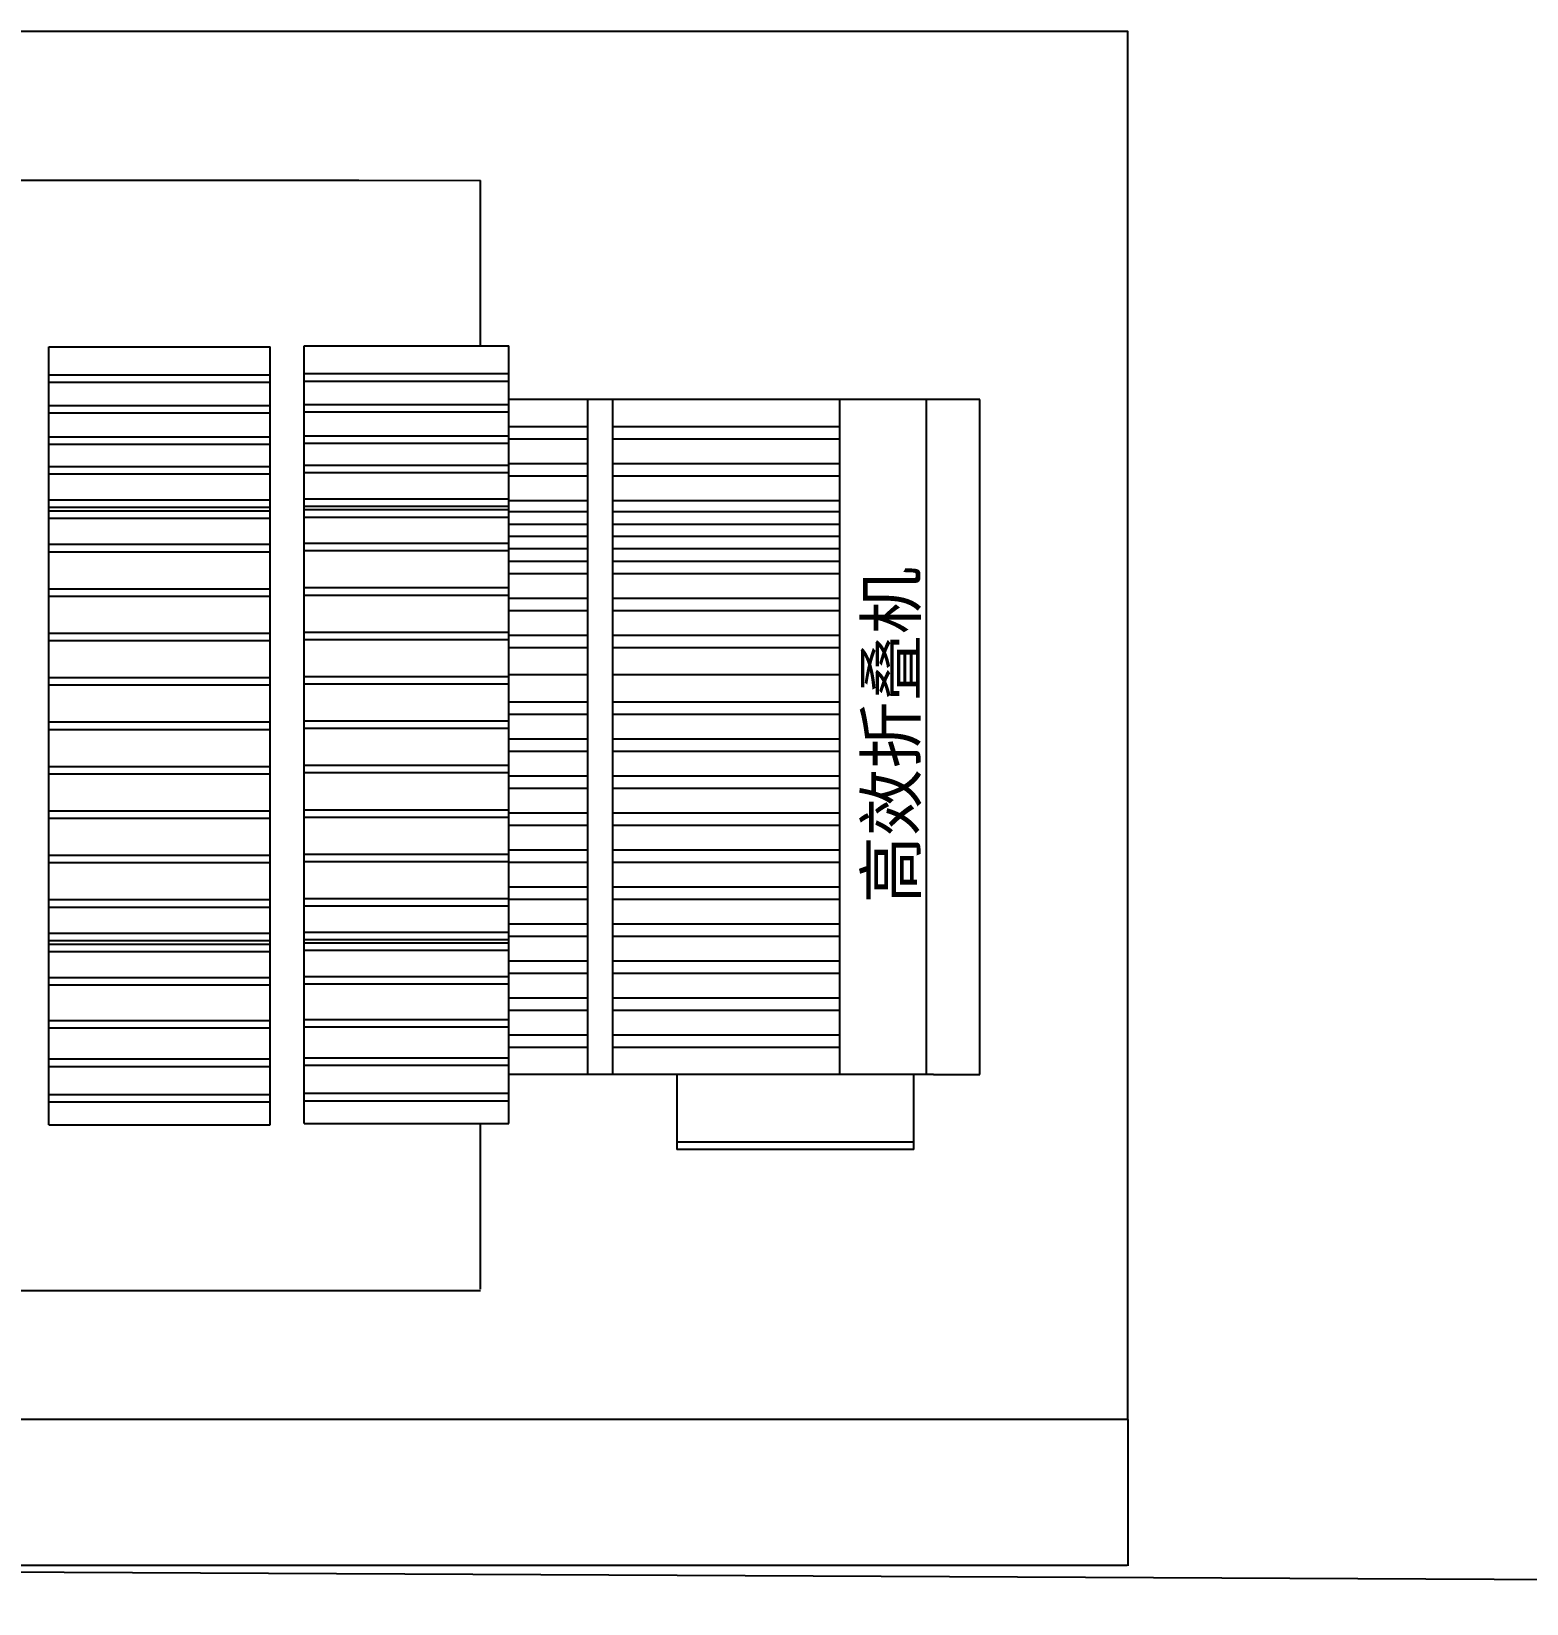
# Model space of a CAD drawing. Header units: millimetres. Extents: x 8553 to 64453, y 11523 to 72084.
# Drawn here: x 36594 to 41441, y 18143 to 23240 of the extents above; entities that cross this region are included whole.
import ezdxf

# ---------------------------------------------------------------- set-up
doc = ezdxf.new("R2010")
doc.units = ezdxf.units.MM
doc.header["$PDMODE"] = 35
for name, color, linetype in [('font_grey', 254, 'Continuous'), ('green', 122, 'Continuous'), ('grey', 254, 'Continuous'), ('tube_Ele', 50, 'Continuous')]:
    doc.layers.add(name, color=color, linetype=linetype)
doc.styles.get("Standard").update_dxf_attribs({"font": 'arial.ttf', "height": 150})
doc.dimstyles.new('ISO-25', dxfattribs={"dimtxt": 2.5, "dimasz": 2.5, "dimexe": 1.25, "dimexo": 0.625, "dimtad": 1, "dimtxsty": 'Standard', "dimcen": 2.5, "dimadec": 0, "dimazin": 0, "dimtfac": 1, "dimtmove": 0, "dimatfit": 3, "dimfxl": 0, "dimarcsym": 0})

# ---------------------------------------------------------------- blocks, each defined once
blk = doc.blocks.new('*D22')
at = {"layer": 'Defpoints', "color": 0, "transparency": 16777216}
for p in [(31738.1, 18740), (40148.1, 18740), (31738.1, 18266.2)]:
    blk.add_point(p, dxfattribs=at)
at = {"layer": 'font_grey', "color": 0, "lineweight": -2, "transparency": 16777216}
for p, q in [((31738.1, 18739.4), (31738.1, 18264.9)), ((40148.1, 18739.4), (40148.1, 18264.9)), ((40145.6, 18266.2), (31740.6, 18266.2))]:
    blk.add_line(p, q, dxfattribs=at)
at = {"layer": 'font_grey', "color": 0, "transparency": 16777216}
for points in [[(31740.6, 18266.6), (31740.6, 18265.8), (31738.1, 18266.2)], [(40145.6, 18266.6), (40145.6, 18265.8), (40148.1, 18266.2)]]:
    blk.add_solid(points, dxfattribs=at)
at = {"layer": 'font_grey', "color": 0, "transparency": 16777216, "insert": (35943.1, 18343.4), "char_height": 150, "attachment_point": 5}
blk.add_mtext('8410', dxfattribs=at)

msp = doc.modelspace()

# ---------------------------------------------------------------- linework, layer by layer
at = {"layer": 'green', "color": 1}
msp.add_lwpolyline([(40148.115, 18739.984), (40148.115, 23239.984), (31738.115, 23239.984), (31738.115, 18739.984)], close=True, dxfattribs=at)
at = {"layer": 'grey'}
for p, q in [((35629.094, 22758.072), (37655.15, 22758.072)), ((37655.15, 22758.072), (38049.949, 22756.872)), ((38049.949, 22220.472), (38049.949, 22756.872)), ((36650.362, 19695.272), (36650.362, 22216.872)), ((36650.362, 22216.872), (37367.466, 22216.872)), ((37367.466, 19695.272), (37367.466, 22216.872)), ((37477.692, 19698.872), (37477.692, 22220.472)), ((37477.692, 22220.472), (38141.895, 22220.472)), ((38141.895, 19698.872), (38141.895, 22220.472)), ((36650.362, 22126.797), (37367.466, 22126.797)), ((37477.692, 22130.396), (38141.895, 22130.396)), ((36650.362, 22102.797), (37367.466, 22102.797)), ((37367.466, 19815.272), (37367.466, 22096.872)), ((37477.692, 22106.396), (38141.895, 22106.396)), ((36650.362, 22027.322), (37367.466, 22027.322)), ((37477.692, 22030.921), (38141.895, 22030.921)), ((39494.255, 22046.88), (38141.895, 22046.88)), ((38396.816, 22046.88), (38396.816, 19858.48)), ((38477.176, 22046.88), (38477.176, 19858.48)), ((39214.255, 19858.48), (39214.255, 22046.88)), ((39518.255, 22046.88), (39454.255, 22046.88)), ((39494.255, 22046.88), (39494.255, 19858.48)), ((39667.855, 22046.88), (39518.255, 22046.88)), ((39667.855, 19858.48), (39667.855, 22046.88)), ((36650.362, 22003.322), (37367.466, 22003.322)), ((37477.692, 22006.921), (38141.895, 22006.921)), ((36650.362, 21925.488), (37367.466, 21925.488)), ((37477.692, 21929.088), (38141.895, 21929.088)), ((38141.895, 21959.213), (38396.816, 21959.213)), ((38141.895, 21919.213), (38396.816, 21919.213)), ((38477.176, 21959.213), (39214.255, 21959.213)), ((38477.176, 21919.213), (39214.255, 21919.213)), ((36650.362, 21901.488), (37367.466, 21901.488)), ((37477.692, 21905.088), (38141.895, 21905.088)), ((36650.362, 21829.866), (37367.466, 21829.866)), ((37477.692, 21833.466), (38141.895, 21833.466)), ((38141.895, 21839.213), (38396.816, 21839.213)), ((38477.176, 21839.213), (39214.255, 21839.213)), ((36650.362, 21805.866), (37367.466, 21805.866)), ((37477.692, 21809.466), (38141.895, 21809.466)), ((38141.895, 21799.213), (38396.816, 21799.213)), ((38477.176, 21799.213), (39214.255, 21799.213)), ((36650.362, 21721.066), (37367.466, 21721.066)), ((36650.362, 21721.066), (37367.466, 21721.066)), ((36650.362, 21721.066), (37367.466, 21721.066)), ((36650.362, 21721.066), (37367.466, 21721.066)), ((37477.692, 21724.666), (38141.895, 21724.666)), ((37477.692, 21724.666), (38141.895, 21724.666)), ((37477.692, 21724.666), (38141.895, 21724.666)), ((37477.692, 21724.666), (38141.895, 21724.666)), ((38141.895, 21719.213), (38396.816, 21719.213)), ((38141.895, 21719.213), (38396.816, 21719.213)), ((38477.176, 21719.213), (39214.255, 21719.213)), ((38477.176, 21719.213), (39214.255, 21719.213)), ((36650.362, 21697.066), (37367.466, 21697.066)), ((36650.362, 21697.066), (37367.466, 21697.066)), ((36650.362, 21697.066), (37367.466, 21697.066)), ((36650.362, 21697.066), (37367.466, 21697.066)), ((36650.362, 21685.866), (37367.466, 21685.866)), ((36650.362, 21685.866), (37367.466, 21685.866)), ((36650.362, 21685.866), (37367.466, 21685.866)), ((37477.692, 21700.666), (38141.895, 21700.666)), ((37477.692, 21700.666), (38141.895, 21700.666)), ((37477.692, 21700.666), (38141.895, 21700.666)), ((37477.692, 21700.666), (38141.895, 21700.666)), ((37477.692, 21689.466), (38141.895, 21689.466)), ((37477.692, 21689.466), (38141.895, 21689.466)), ((37477.692, 21689.466), (38141.895, 21689.466)), ((37477.692, 21665.466), (38141.895, 21665.466)), ((37477.692, 21665.466), (38141.895, 21665.466)), ((37477.692, 21665.466), (38141.895, 21665.466)), ((38141.895, 21683.133), (38396.816, 21683.133)), ((38477.176, 21683.133), (39214.255, 21683.133)), ((36650.362, 21661.866), (37367.466, 21661.866)), ((36650.362, 21661.866), (37367.466, 21661.866)), ((36650.362, 21661.866), (37367.466, 21661.866)), ((38141.895, 21642.813), (38396.816, 21642.813)), ((38477.176, 21642.813), (39214.255, 21642.813)), ((36650.362, 21577.066), (37367.466, 21577.066)), ((36650.362, 21577.066), (37367.466, 21577.066)), ((36650.362, 21577.066), (37367.466, 21577.066)), ((37477.692, 21580.666), (38141.895, 21580.666)), ((37477.692, 21580.666), (38141.895, 21580.666)), ((37477.692, 21580.666), (38141.895, 21580.666)), ((38141.895, 21603.133), (38396.816, 21603.133)), ((38141.895, 21563.133), (38396.816, 21563.133)), ((38477.176, 21603.133), (39214.255, 21603.133)), ((38477.176, 21563.133), (39214.255, 21563.133)), ((36650.362, 21553.066), (37367.466, 21553.066)), ((36650.362, 21553.066), (37367.466, 21553.066)), ((36650.362, 21553.066), (37367.466, 21553.066)), ((37477.692, 21556.666), (38141.895, 21556.666)), ((37477.692, 21556.666), (38141.895, 21556.666)), ((37477.692, 21556.666), (38141.895, 21556.666)), ((38141.895, 21522.813), (38396.816, 21522.813)), ((38477.176, 21522.813), (39214.255, 21522.813)), ((38141.895, 21482.813), (38396.816, 21482.813)), ((38477.176, 21482.813), (39214.255, 21482.813)), ((36650.362, 21433.066), (37367.466, 21433.066)), ((37477.692, 21436.666), (38141.895, 21436.666)), ((37477.692, 21412.666), (38141.895, 21412.666)), ((36650.362, 21409.066), (37367.466, 21409.066)), ((38141.895, 21402.813), (38396.816, 21402.813)), ((38141.895, 21362.813), (38396.816, 21362.813)), ((38477.176, 21402.813), (39214.255, 21402.813)), ((38477.176, 21362.813), (39214.255, 21362.813)), ((36650.362, 21289.066), (37367.466, 21289.066)), ((36650.362, 21289.066), (37367.466, 21289.066)), ((36650.362, 21289.066), (37367.466, 21289.066)), ((36650.362, 21265.066), (37367.466, 21265.066)), ((36650.362, 21265.066), (37367.466, 21265.066)), ((36650.362, 21265.066), (37367.466, 21265.066)), ((37477.692, 21292.666), (38141.895, 21292.666)), ((37477.692, 21292.666), (38141.895, 21292.666)), ((37477.692, 21292.666), (38141.895, 21292.666)), ((37477.692, 21268.666), (38141.895, 21268.666)), ((37477.692, 21268.666), (38141.895, 21268.666)), ((37477.692, 21268.666), (38141.895, 21268.666)), ((38141.895, 21282.813), (38396.816, 21282.813)), ((38477.176, 21282.813), (39214.255, 21282.813)), ((38141.895, 21242.813), (38396.816, 21242.813)), ((38477.176, 21242.813), (39214.255, 21242.813)), ((38141.895, 21154.48), (38396.816, 21154.48)), ((38477.176, 21154.48), (39214.255, 21154.48)), ((36650.362, 21145.066), (37367.466, 21145.066)), ((36650.362, 21145.066), (37367.466, 21145.066)), ((36650.362, 21145.066), (37367.466, 21145.066)), ((36650.362, 21145.066), (37367.466, 21145.066)), ((36650.362, 21145.066), (37367.466, 21145.066)), ((36650.362, 21121.066), (37367.466, 21121.066)), ((36650.362, 21121.066), (37367.466, 21121.066)), ((36650.362, 21121.066), (37367.466, 21121.066)), ((36650.362, 21121.066), (37367.466, 21121.066)), ((36650.362, 21121.066), (37367.466, 21121.066)), ((37477.692, 21148.666), (38141.895, 21148.666)), ((37477.692, 21148.666), (38141.895, 21148.666)), ((37477.692, 21148.666), (38141.895, 21148.666)), ((37477.692, 21148.666), (38141.895, 21148.666)), ((37477.692, 21148.666), (38141.895, 21148.666)), ((37477.692, 21124.666), (38141.895, 21124.666)), ((37477.692, 21124.666), (38141.895, 21124.666)), ((37477.692, 21124.666), (38141.895, 21124.666)), ((37477.692, 21124.666), (38141.895, 21124.666)), ((37477.692, 21124.666), (38141.895, 21124.666)), ((38141.895, 21066.48), (38396.816, 21066.48)), ((38477.176, 21066.48), (39214.255, 21066.48)), ((37477.692, 21004.666), (38141.895, 21004.666)), ((37477.692, 21004.666), (38141.895, 21004.666)), ((37477.692, 21004.666), (38141.895, 21004.666)), ((37477.692, 21004.666), (38141.895, 21004.666)), ((38141.895, 21026.48), (38396.816, 21026.48)), ((38477.176, 21026.48), (39214.255, 21026.48)), ((36650.362, 21001.066), (37367.466, 21001.066)), ((36650.362, 21001.066), (37367.466, 21001.066)), ((36650.362, 21001.066), (37367.466, 21001.066)), ((36650.362, 21001.066), (37367.466, 21001.066)), ((36650.362, 20977.066), (37367.466, 20977.066)), ((36650.362, 20977.066), (37367.466, 20977.066)), ((36650.362, 20977.066), (37367.466, 20977.066)), ((36650.362, 20977.066), (37367.466, 20977.066)), ((37477.692, 20980.666), (38141.895, 20980.666)), ((37477.692, 20980.666), (38141.895, 20980.666)), ((37477.692, 20980.666), (38141.895, 20980.666)), ((37477.692, 20980.666), (38141.895, 20980.666)), ((38141.895, 20946.48), (38396.816, 20946.48)), ((38141.895, 20906.48), (38396.816, 20906.48)), ((38477.176, 20946.48), (39214.255, 20946.48)), ((38477.176, 20906.48), (39214.255, 20906.48)), ((36650.362, 20857.066), (37367.466, 20857.066)), ((36650.362, 20857.066), (37367.466, 20857.066)), ((37477.692, 20860.666), (38141.895, 20860.666)), ((37477.692, 20860.666), (38141.895, 20860.666)), ((36650.362, 20833.066), (37367.466, 20833.066)), ((36650.362, 20833.066), (37367.466, 20833.066)), ((37477.692, 20836.666), (38141.895, 20836.666)), ((37477.692, 20836.666), (38141.895, 20836.666)), ((38141.895, 20826.48), (38396.816, 20826.48)), ((38477.176, 20826.48), (39214.255, 20826.48)), ((38141.895, 20786.48), (38396.816, 20786.48)), ((38477.176, 20786.48), (39214.255, 20786.48)), ((36650.362, 20713.066), (37367.466, 20713.066)), ((36650.362, 20713.066), (37367.466, 20713.066)), ((37477.692, 20716.666), (38141.895, 20716.666)), ((37477.692, 20716.666), (38141.895, 20716.666)), ((38141.895, 20706.48), (38396.816, 20706.48)), ((38477.176, 20706.48), (39214.255, 20706.48)), ((36650.362, 20689.066), (37367.466, 20689.066)), ((36650.362, 20689.066), (37367.466, 20689.066)), ((37477.692, 20692.666), (38141.895, 20692.666)), ((37477.692, 20692.666), (38141.895, 20692.666)), ((38141.895, 20666.48), (38396.816, 20666.48)), ((38477.176, 20666.48), (39214.255, 20666.48)), ((36650.362, 20569.066), (37367.466, 20569.066)), ((36650.362, 20569.066), (37367.466, 20569.066)), ((36650.362, 20569.066), (37367.466, 20569.066)), ((36650.362, 20569.066), (37367.466, 20569.066)), ((36650.362, 20545.066), (37367.466, 20545.066)), ((36650.362, 20545.066), (37367.466, 20545.066)), ((36650.362, 20545.066), (37367.466, 20545.066)), ((36650.362, 20545.066), (37367.466, 20545.066)), ((37477.692, 20572.666), (38141.895, 20572.666)), ((37477.692, 20572.666), (38141.895, 20572.666)), ((37477.692, 20572.666), (38141.895, 20572.666)), ((37477.692, 20572.666), (38141.895, 20572.666)), ((37477.692, 20548.666), (38141.895, 20548.666)), ((37477.692, 20548.666), (38141.895, 20548.666)), ((37477.692, 20548.666), (38141.895, 20548.666)), ((37477.692, 20548.666), (38141.895, 20548.666)), ((38141.895, 20586.48), (38396.816, 20586.48)), ((38141.895, 20546.48), (38396.816, 20546.48)), ((38477.176, 20586.48), (39214.255, 20586.48)), ((38477.176, 20546.48), (39214.255, 20546.48)), ((38141.895, 20466.48), (38396.816, 20466.48)), ((38477.176, 20466.48), (39214.255, 20466.48)), ((36650.362, 20425.066), (37367.466, 20425.066)), ((36650.362, 20425.066), (37367.466, 20425.066)), ((36650.362, 20425.066), (37367.466, 20425.066)), ((36650.362, 20425.066), (37367.466, 20425.066)), ((36650.362, 20401.066), (37367.466, 20401.066)), ((36650.362, 20401.066), (37367.466, 20401.066)), ((36650.362, 20401.066), (37367.466, 20401.066)), ((36650.362, 20401.066), (37367.466, 20401.066)), ((37477.692, 20428.666), (38141.895, 20428.666)), ((37477.692, 20428.666), (38141.895, 20428.666)), ((37477.692, 20428.666), (38141.895, 20428.666)), ((37477.692, 20428.666), (38141.895, 20428.666)), ((37477.692, 20404.666), (38141.895, 20404.666)), ((37477.692, 20404.666), (38141.895, 20404.666)), ((37477.692, 20404.666), (38141.895, 20404.666)), ((37477.692, 20404.666), (38141.895, 20404.666)), ((38141.895, 20426.48), (38396.816, 20426.48)), ((38477.176, 20426.48), (39214.255, 20426.48)), ((38141.895, 20346.48), (38396.816, 20346.48)), ((38477.176, 20346.48), (39214.255, 20346.48)), ((36650.362, 20316.266), (37367.466, 20316.266)), ((36650.362, 20292.266), (37367.466, 20292.266)), ((37477.692, 20319.866), (38141.895, 20319.866)), ((37477.692, 20295.866), (38141.895, 20295.866)), ((38141.895, 20306.48), (38396.816, 20306.48)), ((38477.176, 20306.48), (39214.255, 20306.48)), ((36650.362, 20281.066), (37367.466, 20281.066)), ((36650.362, 20281.066), (37367.466, 20281.066)), ((36650.362, 20281.066), (37367.466, 20281.066)), ((36650.362, 20257.066), (37367.466, 20257.066)), ((36650.362, 20257.066), (37367.466, 20257.066)), ((36650.362, 20257.066), (37367.466, 20257.066)), ((37477.692, 20284.666), (38141.895, 20284.666)), ((37477.692, 20284.666), (38141.895, 20284.666)), ((37477.692, 20284.666), (38141.895, 20284.666)), ((37477.692, 20260.666), (38141.895, 20260.666)), ((37477.692, 20260.666), (38141.895, 20260.666)), ((37477.692, 20260.666), (38141.895, 20260.666)), ((38141.895, 20226.48), (38396.816, 20226.48)), ((38141.895, 20186.48), (38396.816, 20186.48)), ((38477.176, 20226.48), (39214.255, 20226.48)), ((38477.176, 20186.48), (39214.255, 20186.48)), ((36650.362, 20172.266), (37367.466, 20172.266)), ((36650.362, 20148.266), (37367.466, 20148.266)), ((37477.692, 20175.866), (38141.895, 20175.866)), ((37477.692, 20151.866), (38141.895, 20151.866)), ((38141.895, 20106.48), (38396.816, 20106.48)), ((38477.176, 20106.48), (39214.255, 20106.48)), ((36650.362, 20033.009), (37367.466, 20033.009)), ((37477.692, 20036.608), (38141.895, 20036.608)), ((38141.895, 20066.48), (38396.816, 20066.48)), ((38477.176, 20066.48), (39214.255, 20066.48)), ((36650.362, 20009.009), (37367.466, 20009.009)), ((37477.692, 20012.608), (38141.895, 20012.608)), ((38141.895, 19986.48), (38396.816, 19986.48)), ((38477.176, 19986.48), (39214.255, 19986.48)), ((38141.895, 19946.48), (38396.816, 19946.48)), ((38477.176, 19946.48), (39214.255, 19946.48)), ((36650.362, 19908.266), (37367.466, 19908.266)), ((36650.362, 19884.266), (37367.466, 19884.266)), ((37477.692, 19911.866), (38141.895, 19911.866)), ((37477.692, 19887.866), (38141.895, 19887.866)), ((39494.255, 19858.48), (38141.895, 19858.48)), ((38686.255, 19858.48), (38686.255, 19614.48)), ((39454.255, 19614.48), (39454.255, 19858.48)), ((39518.255, 19858.48), (39454.255, 19858.48)), ((39518.255, 19858.48), (39667.855, 19858.48)), ((36650.362, 19793.488), (37367.466, 19793.488)), ((37477.692, 19797.087), (38141.895, 19797.087)), ((36650.362, 19769.488), (37367.466, 19769.488)), ((37477.692, 19773.087), (38141.895, 19773.087)), ((36650.362, 19695.272), (37367.466, 19695.272)), ((37477.692, 19698.872), (38141.895, 19698.872)), ((38049.949, 19161.672), (38049.949, 19698.872)), ((39454.255, 19638.48), (38686.255, 19638.48)), ((39454.255, 19614.48), (38686.255, 19614.48)), ((35549.094, 19158.072), (37575.15, 19158.072)), ((37575.15, 19158.072), (38049.949, 19158.072))]:
    msp.add_line(p, q, dxfattribs=at)
at = {"layer": 'tube_Ele'}
msp.add_line((56974.653, 18142.581), (33098.438, 18261.513), dxfattribs=at)

# ---------------------------------------------------------------- texts
at = {"layer": 'grey', "color": 1, "insert": (39478.622, 20412.69), "char_height": 160, "attachment_point": 7, "rotation": 90}
msp.add_mtext_dynamic_manual_height_columns('{\\fSimSun|b0|i0|c134|p2;高效折叠机}', width=1655.10831, gutter_width=1000, heights=[0], dxfattribs=at)

# ---------------------------------------------------------------- dimensions: what is measured, and where the dimension line sits
at = {"layer": 'font_grey'}
dim = msp.add_linear_dim(base=(31738.115, 18266.186), p1=(40148.115, 18739.984), p2=(31738.115, 18739.984), angle=180, dimstyle='ISO-25', dxfattribs=at)
dim.commit()
dim.dimension.update_dxf_attribs({"geometry": '*D22', "text_midpoint": (35943.115, 18343.397)})

doc.saveas('drawing.dxf')
